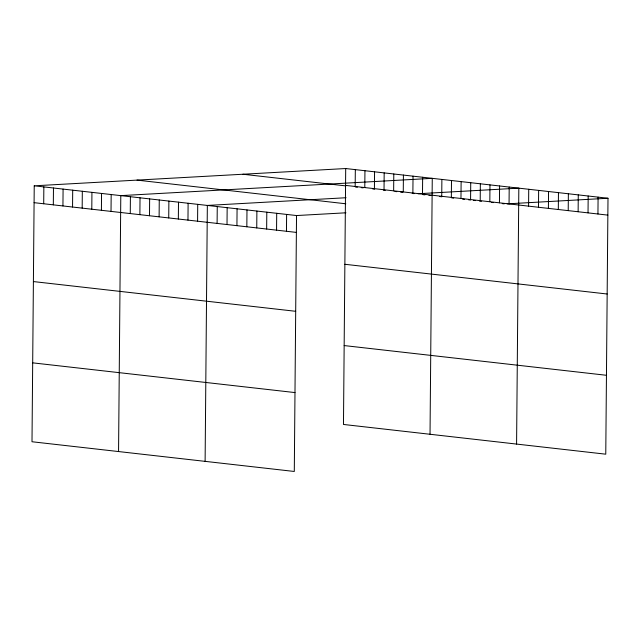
<?xml version="1.0" encoding="UTF-8"?>
<svg xmlns="http://www.w3.org/2000/svg" width="640" height="640" viewBox="0 0 640 640"><rect width="100%" height="100%" fill="white"/><g stroke="black" fill="none" stroke-linecap="round" stroke-linejoin="round"><path stroke-width="0.96" d="M34.232 185.816L32 441.744L294.296 471.464L296.528 215.544L34.232 185.816L345.704 168.536L608 198.256L605.768 454.184L343.472 424.456L345.704 168.536M43.704 203.768L43.848 186.904M53.32 204.856L53.472 188M62.936 205.944L63.088 189.088M72.552 207.032L72.704 190.176M82.176 208.128L82.32 191.264M91.792 209.216L91.936 192.36M101.408 210.304L101.552 193.448M111.024 211.392L111.176 194.536M118.56 451.552L120.792 195.624L432.264 178.344L430.032 434.264M130.264 213.576L130.408 196.72M139.88 214.664L140.024 197.808M149.496 215.752L149.64 198.896M159.112 216.84L159.256 199.984M168.728 217.936L168.88 201.08M178.344 219.024L178.496 202.168M187.968 220.112L188.112 203.256M197.584 221.2L197.728 204.344M205.112 461.36L207.344 205.432L346.064 197.736M217.104 223.416L217.256 206.56M227.016 224.536L227.16 207.68M236.928 225.664L237.072 208.808M246.832 226.784L246.984 209.928M256.744 227.912L256.888 211.048M266.656 229.032L266.8 212.176M276.56 230.152L276.712 213.296M286.472 231.28L286.616 214.416M355.176 186.48L355.328 169.624M364.792 187.568L364.944 170.712M374.416 188.664L374.56 171.8M384.032 189.752L384.176 172.896M393.648 190.84L393.792 173.984M403.264 191.928L403.416 175.072M412.88 193.024L413.032 176.16M422.496 194.112L422.648 177.256M441.736 196.288L441.88 179.432M451.352 197.384L451.496 180.52M460.968 198.472L461.12 181.616M470.584 199.56L470.736 182.704M480.208 200.648L480.352 183.792M489.824 201.744L489.968 184.88M499.44 202.832L499.584 185.976M509.056 203.92L509.2 187.064M516.584 444.08L518.824 188.152L418.008 193.744M528.584 206.136L528.728 189.272M538.488 207.256L538.64 190.4M548.4 208.376L548.544 191.52M558.312 209.504L558.456 192.648M568.216 210.624L568.368 193.768M578.128 211.744L578.272 194.888M588.032 212.872L588.184 196.016M597.944 213.992L598.088 197.136M296.528 215.544L345.944 212.8M507.192 203.856L608 198.256M345.56 185.392L607.856 215.12M242.92 174.24L345.824 185.896M355.448 186.992L357.368 187.208M361.216 187.64L363.136 187.864M372.752 188.952L374.68 189.168M383.336 190.152L385.256 190.368M394.872 191.456L396.8 191.672M400.648 192.112L402.568 192.328M412.184 193.416L414.112 193.64M422.968 194.64L424.952 194.864M428.912 195.312L430.896 195.544M439.816 196.552L441.8 196.776M451.704 197.896L453.688 198.12M462.608 199.136L464.584 199.36M468.552 199.808L470.536 200.032M473.504 200.368L475.488 200.592M479.448 201.04L481.432 201.264M491.344 202.392L493.32 202.616M502.24 203.624L504.224 203.848M137.016 180.112L345.808 203.776M34.088 202.672L296.376 232.4M344.872 264.28L607.168 294.008M33.4 281.568L295.688 311.296M344.16 345.568L606.456 375.288M32.688 362.848L294.984 392.576"/></g></svg>
